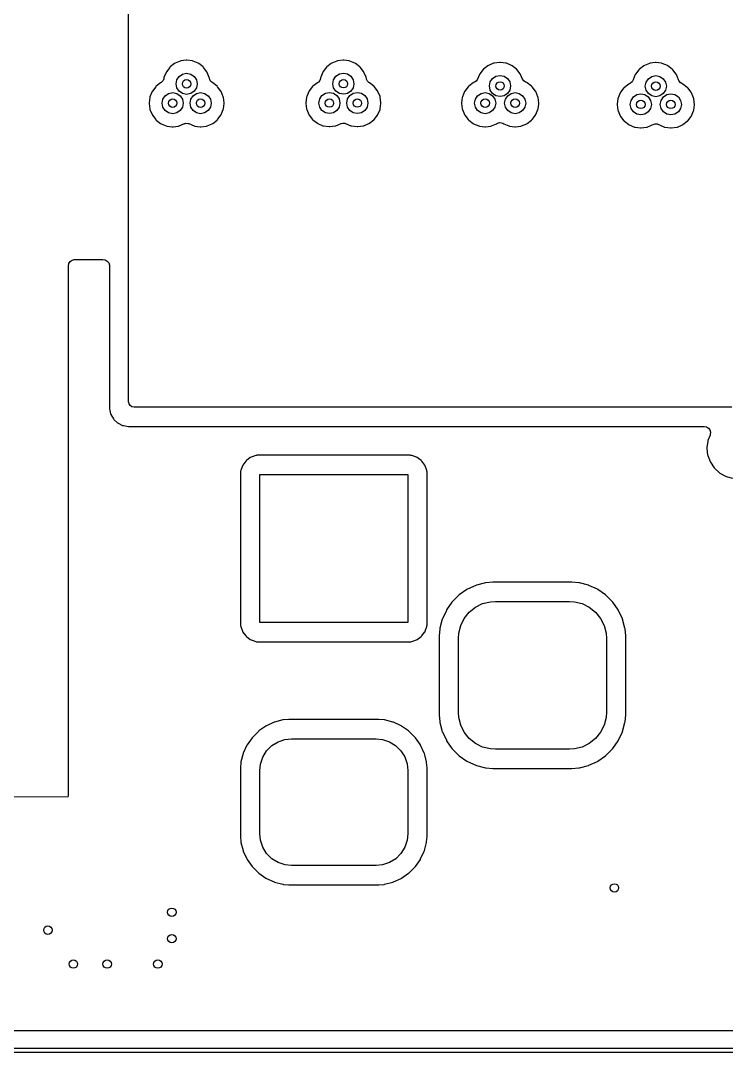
# Model space of a CAD drawing. Extents: x 0 to 4.25, y -4.33 to 0.
# Drawn here: x 2.937 to 3.594, y -4.333 to -3.372 of the extents above; entities that cross this region are included whole.
import ezdxf

# ---------------------------------------------------------------- set-up
doc = ezdxf.new("R2010")
doc.units = 0
doc.header["$MEASUREMENT"] = 0
doc.layers.add('BLACK', color=7, linetype='CONTINUOUS')

msp = doc.modelspace()

# ---------------------------------------------------------------- linework, layer by layer
at = {"layer": 'BLACK', "linetype": 'CONTINUOUS'}
for p, q in [((3.03732, -3.72673), (3.03732, -3.04648)), ((3.08063, -3.41136), (3.08008, -3.41168)), ((3.08534, -3.40941), (3.08063, -3.41136)), ((3.08596, -3.40924), (3.08534, -3.40941)), ((3.09102, -3.40858), (3.08596, -3.40924)), ((3.09166, -3.40858), (3.09102, -3.40858)), ((3.09672, -3.40924), (3.09166, -3.40858)), ((3.09733, -3.40941), (3.09672, -3.40924)), ((3.10205, -3.41136), (3.09733, -3.40941)), ((3.1026, -3.41168), (3.10205, -3.41136)), ((3.22663, -3.41126), (3.22608, -3.41157)), ((3.23134, -3.4093), (3.22663, -3.41126)), ((3.23196, -3.40914), (3.23134, -3.4093)), ((3.23702, -3.40847), (3.23196, -3.40914)), ((3.23766, -3.40847), (3.23702, -3.40847)), ((3.24272, -3.40914), (3.23766, -3.40847)), ((3.24333, -3.4093), (3.24272, -3.40914)), ((3.24805, -3.41126), (3.24333, -3.4093)), ((3.2486, -3.41157), (3.24805, -3.41126)), ((3.37723, -3.41141), (3.37252, -3.41336)), ((3.37785, -3.41124), (3.37723, -3.41141)), ((3.3829, -3.41058), (3.37785, -3.41124)), ((3.38354, -3.41058), (3.3829, -3.41058)), ((3.3886, -3.41124), (3.38354, -3.41058)), ((3.38922, -3.41141), (3.3886, -3.41124)), ((3.39393, -3.41336), (3.38922, -3.41141)), ((3.52299, -3.4114), (3.52237, -3.41156)), ((3.52804, -3.41073), (3.52299, -3.4114)), ((3.52868, -3.41073), (3.52804, -3.41073)), ((3.53374, -3.4114), (3.52868, -3.41073)), ((3.53436, -3.41156), (3.53374, -3.4114)), ((3.07215, -3.41984), (3.0702, -3.42455)), ((3.07247, -3.41928), (3.07215, -3.41984)), ((3.07558, -3.41524), (3.07247, -3.41928)), ((3.07603, -3.41478), (3.07558, -3.41524)), ((3.08008, -3.41168), (3.07603, -3.41478)), ((3.08757, -3.42145), (3.09134, -3.4207)), ((3.09134, -3.4207), (3.09511, -3.42145)), ((3.10665, -3.41478), (3.1026, -3.41168)), ((3.1071, -3.41524), (3.10665, -3.41478)), ((3.1102, -3.41928), (3.1071, -3.41524)), ((3.11052, -3.41984), (3.1102, -3.41928)), ((3.11248, -3.42455), (3.11052, -3.41984)), ((3.21815, -3.41973), (3.2162, -3.42445)), ((3.21847, -3.41918), (3.21815, -3.41973)), ((3.22158, -3.41513), (3.21847, -3.41918)), ((3.22203, -3.41468), (3.22158, -3.41513)), ((3.22608, -3.41157), (3.22203, -3.41468)), ((3.23357, -3.42135), (3.23734, -3.4206)), ((3.23734, -3.4206), (3.24111, -3.42135)), ((3.25265, -3.41468), (3.2486, -3.41157)), ((3.2531, -3.41513), (3.25265, -3.41468)), ((3.2562, -3.41918), (3.2531, -3.41513)), ((3.25652, -3.41973), (3.2562, -3.41918)), ((3.25848, -3.42445), (3.25652, -3.41973)), ((3.36746, -3.41724), (3.36436, -3.42128)), ((3.36792, -3.41678), (3.36746, -3.41724)), ((3.37196, -3.41368), (3.36792, -3.41678)), ((3.37252, -3.41336), (3.37196, -3.41368)), ((3.39449, -3.41368), (3.39393, -3.41336)), ((3.39853, -3.41678), (3.39449, -3.41368)), ((3.39899, -3.41724), (3.39853, -3.41678)), ((3.40209, -3.42128), (3.39899, -3.41724)), ((3.5126, -3.41739), (3.5095, -3.42144)), ((3.51305, -3.41694), (3.5126, -3.41739)), ((3.5171, -3.41383), (3.51305, -3.41694)), ((3.51765, -3.41351), (3.5171, -3.41383)), ((3.52237, -3.41156), (3.51765, -3.41351)), ((3.53907, -3.41351), (3.53436, -3.41156)), ((3.53962, -3.41383), (3.53907, -3.41351)), ((3.54367, -3.41694), (3.53962, -3.41383)), ((3.54412, -3.41739), (3.54367, -3.41694)), ((3.54723, -3.42144), (3.54412, -3.41739)), ((3.06708, -3.42968), (3.06303, -3.43278)), ((3.0675, -3.42944), (3.06708, -3.42968)), ((3.06804, -3.42907), (3.0675, -3.42944)), ((3.06933, -3.4276), (3.06804, -3.42907)), ((3.06996, -3.42576), (3.06933, -3.4276)), ((3.07004, -3.42517), (3.06996, -3.42576)), ((3.0702, -3.42455), (3.07004, -3.42517)), ((3.0815, -3.43055), (3.08225, -3.42678)), ((3.08225, -3.43431), (3.0815, -3.43055)), ((3.08225, -3.42678), (3.08438, -3.42359)), ((3.08438, -3.42359), (3.08757, -3.42145)), ((3.09511, -3.42145), (3.0983, -3.42359)), ((3.0983, -3.42359), (3.10043, -3.42678)), ((3.10043, -3.42678), (3.10118, -3.43055)), ((3.10118, -3.43055), (3.10043, -3.43431)), ((3.11264, -3.42517), (3.11248, -3.42455)), ((3.11272, -3.42576), (3.11264, -3.42517)), ((3.11285, -3.4264), (3.11272, -3.42576)), ((3.11371, -3.42815), (3.11285, -3.4264)), ((3.11518, -3.42944), (3.11371, -3.42815)), ((3.1156, -3.42968), (3.11518, -3.42944)), ((3.11965, -3.43278), (3.1156, -3.42968)), ((3.21308, -3.42958), (3.20903, -3.43268)), ((3.2135, -3.42933), (3.21308, -3.42958)), ((3.21404, -3.42897), (3.2135, -3.42933)), ((3.21533, -3.4275), (3.21404, -3.42897)), ((3.21596, -3.42565), (3.21533, -3.4275)), ((3.21604, -3.42506), (3.21596, -3.42565)), ((3.2162, -3.42445), (3.21604, -3.42506)), ((3.2275, -3.43044), (3.22825, -3.42667)), ((3.22825, -3.43421), (3.2275, -3.43044)), ((3.22825, -3.42667), (3.23038, -3.42348)), ((3.23038, -3.42348), (3.23357, -3.42135)), ((3.24111, -3.42135), (3.2443, -3.42348)), ((3.2443, -3.42348), (3.24643, -3.42667)), ((3.24643, -3.42667), (3.24718, -3.43044)), ((3.24718, -3.43044), (3.24643, -3.43421)), ((3.25864, -3.42506), (3.25848, -3.42445)), ((3.25872, -3.42565), (3.25864, -3.42506)), ((3.25885, -3.42629), (3.25872, -3.42565)), ((3.25971, -3.42804), (3.25885, -3.42629)), ((3.26118, -3.42933), (3.25971, -3.42804)), ((3.2616, -3.42958), (3.26118, -3.42933)), ((3.26565, -3.43268), (3.2616, -3.42958)), ((3.35808, -3.42968), (3.35403, -3.43278)), ((3.35863, -3.42936), (3.35808, -3.42968)), ((3.35948, -3.42901), (3.35863, -3.42936)), ((3.36111, -3.42792), (3.35948, -3.42901)), ((3.36219, -3.4263), (3.36111, -3.42792)), ((3.36404, -3.42184), (3.36219, -3.4263)), ((3.36436, -3.42128), (3.36404, -3.42184)), ((3.37338, -3.43255), (3.37413, -3.42878)), ((3.37413, -3.42878), (3.37626, -3.42559)), ((3.37626, -3.42559), (3.37946, -3.42345)), ((3.37946, -3.42345), (3.38322, -3.4227)), ((3.38322, -3.4227), (3.38699, -3.42345)), ((3.38699, -3.42345), (3.39018, -3.42559)), ((3.39018, -3.42559), (3.39232, -3.42878)), ((3.39232, -3.42878), (3.39307, -3.43255)), ((3.40241, -3.42184), (3.40209, -3.42128)), ((3.40421, -3.42619), (3.40241, -3.42184)), ((3.4053, -3.42781), (3.40421, -3.42619)), ((3.40692, -3.42889), (3.4053, -3.42781)), ((3.40805, -3.42936), (3.40692, -3.42889)), ((3.4086, -3.42968), (3.40805, -3.42936)), ((3.41265, -3.43278), (3.4086, -3.42968)), ((3.50365, -3.43052), (3.5031, -3.43083)), ((3.50424, -3.43027), (3.50365, -3.43052)), ((3.50483, -3.42998), (3.50424, -3.43027)), ((3.5063, -3.4287), (3.50483, -3.42998)), ((3.50716, -3.42695), (3.5063, -3.4287)), ((3.50722, -3.42671), (3.50716, -3.42695)), ((3.50918, -3.42199), (3.50722, -3.42671)), ((3.5095, -3.42144), (3.50918, -3.42199)), ((3.51852, -3.4327), (3.51927, -3.42893)), ((3.51927, -3.42893), (3.5214, -3.42574)), ((3.5214, -3.42574), (3.5246, -3.42361)), ((3.5246, -3.42361), (3.52836, -3.42286)), ((3.52836, -3.42286), (3.53213, -3.42361)), ((3.53213, -3.42361), (3.53532, -3.42574)), ((3.53532, -3.42574), (3.53746, -3.42893)), ((3.53746, -3.42893), (3.5382, -3.4327)), ((3.54755, -3.42199), (3.54723, -3.42144)), ((3.5495, -3.42671), (3.54755, -3.42199)), ((3.54956, -3.42695), (3.5495, -3.42671)), ((3.54977, -3.42756), (3.54956, -3.42695)), ((3.55086, -3.42919), (3.54977, -3.42756)), ((3.55248, -3.43027), (3.55086, -3.42919)), ((3.55307, -3.43052), (3.55248, -3.43027)), ((3.55362, -3.43083), (3.55307, -3.43052)), ((3.05915, -3.43784), (3.0572, -3.44255)), ((3.05947, -3.43728), (3.05915, -3.43784)), ((3.06258, -3.43324), (3.05947, -3.43728)), ((3.06303, -3.43278), (3.06258, -3.43324)), ((3.07138, -3.44159), (3.07457, -3.43945)), ((3.07457, -3.43945), (3.07834, -3.4387)), ((3.07834, -3.4387), (3.08211, -3.43945)), ((3.08211, -3.43945), (3.0853, -3.44159)), ((3.08438, -3.43751), (3.08225, -3.43431)), ((3.08757, -3.43964), (3.08438, -3.43751)), ((3.09134, -3.44039), (3.08757, -3.43964)), ((3.09511, -3.43964), (3.09134, -3.44039)), ((3.0983, -3.43751), (3.09511, -3.43964)), ((3.09738, -3.44159), (3.10057, -3.43945)), ((3.10043, -3.43431), (3.0983, -3.43751)), ((3.10057, -3.43945), (3.10434, -3.4387)), ((3.10434, -3.4387), (3.10811, -3.43945)), ((3.10811, -3.43945), (3.1113, -3.44159)), ((3.1201, -3.43324), (3.11965, -3.43278)), ((3.1232, -3.43728), (3.1201, -3.43324)), ((3.12352, -3.43784), (3.1232, -3.43728)), ((3.12548, -3.44255), (3.12352, -3.43784)), ((3.20515, -3.43773), (3.2032, -3.44245)), ((3.20547, -3.43718), (3.20515, -3.43773)), ((3.20858, -3.43313), (3.20547, -3.43718)), ((3.20903, -3.43268), (3.20858, -3.43313)), ((3.21738, -3.44148), (3.22057, -3.43935)), ((3.22057, -3.43935), (3.22434, -3.4386)), ((3.22434, -3.4386), (3.22811, -3.43935)), ((3.22811, -3.43935), (3.2313, -3.44148)), ((3.23038, -3.4374), (3.22825, -3.43421)), ((3.23357, -3.43953), (3.23038, -3.4374)), ((3.23734, -3.44028), (3.23357, -3.43953)), ((3.24111, -3.43953), (3.23734, -3.44028)), ((3.2443, -3.4374), (3.24111, -3.43953)), ((3.24338, -3.44148), (3.24657, -3.43935)), ((3.24643, -3.43421), (3.2443, -3.4374)), ((3.24657, -3.43935), (3.25034, -3.4386)), ((3.25034, -3.4386), (3.25411, -3.43935)), ((3.25411, -3.43935), (3.2573, -3.44148)), ((3.2661, -3.43313), (3.26565, -3.43268)), ((3.2692, -3.43718), (3.2661, -3.43313)), ((3.26952, -3.43773), (3.2692, -3.43718)), ((3.27148, -3.44245), (3.26952, -3.43773)), ((3.35015, -3.43784), (3.3482, -3.44255)), ((3.35047, -3.43728), (3.35015, -3.43784)), ((3.35358, -3.43324), (3.35047, -3.43728)), ((3.35403, -3.43278), (3.35358, -3.43324)), ((3.36238, -3.44159), (3.36557, -3.43945)), ((3.36557, -3.43945), (3.36934, -3.4387)), ((3.36934, -3.4387), (3.37311, -3.43945)), ((3.37311, -3.43945), (3.3763, -3.44159)), ((3.37413, -3.43631), (3.37338, -3.43255)), ((3.37626, -3.43951), (3.37413, -3.43631)), ((3.37946, -3.44164), (3.37626, -3.43951)), ((3.39018, -3.43951), (3.38699, -3.44164)), ((3.39232, -3.43631), (3.39018, -3.43951)), ((3.39038, -3.44159), (3.39357, -3.43945)), ((3.39307, -3.43255), (3.39232, -3.43631)), ((3.39357, -3.43945), (3.39734, -3.4387)), ((3.39734, -3.4387), (3.40111, -3.43945)), ((3.40111, -3.43945), (3.4043, -3.44159)), ((3.4131, -3.43324), (3.41265, -3.43278)), ((3.4162, -3.43728), (3.4131, -3.43324)), ((3.41652, -3.43784), (3.4162, -3.43728)), ((3.41848, -3.44255), (3.41652, -3.43784)), ((3.49518, -3.43899), (3.49322, -3.44371)), ((3.4955, -3.43844), (3.49518, -3.43899)), ((3.4986, -3.43439), (3.4955, -3.43844)), ((3.49905, -3.43394), (3.4986, -3.43439)), ((3.5031, -3.43083), (3.49905, -3.43394)), ((3.5106, -3.44061), (3.51436, -3.43986)), ((3.51436, -3.43986), (3.51813, -3.44061)), ((3.51927, -3.43647), (3.51852, -3.4327)), ((3.5214, -3.43966), (3.51927, -3.43647)), ((3.5246, -3.44179), (3.5214, -3.43966)), ((3.53532, -3.43966), (3.53213, -3.44179)), ((3.53746, -3.43647), (3.53532, -3.43966)), ((3.5382, -3.4327), (3.53746, -3.43647)), ((3.5386, -3.44061), (3.54236, -3.43986)), ((3.54236, -3.43986), (3.54613, -3.44061)), ((3.55767, -3.43394), (3.55362, -3.43083)), ((3.55812, -3.43439), (3.55767, -3.43394)), ((3.56123, -3.43844), (3.55812, -3.43439)), ((3.56155, -3.43899), (3.56123, -3.43844)), ((3.5635, -3.44371), (3.56155, -3.43899)), ((3.05704, -3.44317), (3.05637, -3.44823)), ((3.05637, -3.44823), (3.05637, -3.44887)), ((3.05637, -3.44887), (3.05704, -3.45392)), ((3.0572, -3.44255), (3.05704, -3.44317)), ((3.0685, -3.44855), (3.06925, -3.44478)), ((3.06925, -3.45231), (3.0685, -3.44855)), ((3.06925, -3.44478), (3.07138, -3.44159)), ((3.0853, -3.44159), (3.08743, -3.44478)), ((3.08743, -3.44478), (3.08818, -3.44855)), ((3.08818, -3.44855), (3.08743, -3.45231)), ((3.0945, -3.44855), (3.09525, -3.44478)), ((3.09525, -3.45231), (3.0945, -3.44855)), ((3.09525, -3.44478), (3.09738, -3.44159)), ((3.1113, -3.44159), (3.11343, -3.44478)), ((3.11343, -3.44478), (3.11418, -3.44855)), ((3.11418, -3.44855), (3.11343, -3.45231)), ((3.12564, -3.44317), (3.12548, -3.44255)), ((3.12629, -3.44812), (3.12564, -3.44317)), ((3.12564, -3.45392), (3.12631, -3.44887)), ((3.12631, -3.44823), (3.12629, -3.44812)), ((3.12631, -3.44887), (3.12631, -3.44823)), ((3.20304, -3.44306), (3.20237, -3.44812)), ((3.20237, -3.44812), (3.20237, -3.44876)), ((3.20237, -3.44876), (3.20304, -3.45382)), ((3.2032, -3.44245), (3.20304, -3.44306)), ((3.2145, -3.44844), (3.21525, -3.44467)), ((3.21525, -3.45221), (3.2145, -3.44844)), ((3.21525, -3.44467), (3.21738, -3.44148)), ((3.2313, -3.44148), (3.23343, -3.44467)), ((3.23343, -3.44467), (3.23418, -3.44844)), ((3.23418, -3.44844), (3.23343, -3.45221)), ((3.2405, -3.44844), (3.24125, -3.44467)), ((3.24125, -3.45221), (3.2405, -3.44844)), ((3.24125, -3.44467), (3.24338, -3.44148)), ((3.2573, -3.44148), (3.25943, -3.44467)), ((3.25943, -3.44467), (3.26018, -3.44844)), ((3.26018, -3.44844), (3.25943, -3.45221)), ((3.27164, -3.44306), (3.27148, -3.44245)), ((3.27231, -3.44812), (3.27164, -3.44306)), ((3.27164, -3.45382), (3.27231, -3.44876)), ((3.27231, -3.44876), (3.27231, -3.44812)), ((3.34804, -3.44317), (3.34737, -3.44823)), ((3.34737, -3.44823), (3.34737, -3.44887)), ((3.34737, -3.44887), (3.34804, -3.45392)), ((3.3482, -3.44255), (3.34804, -3.44317)), ((3.3595, -3.44855), (3.36025, -3.44478)), ((3.36025, -3.45231), (3.3595, -3.44855)), ((3.36025, -3.44478), (3.36238, -3.44159)), ((3.3763, -3.44159), (3.37843, -3.44478)), ((3.37843, -3.44478), (3.37918, -3.44855)), ((3.37918, -3.44855), (3.37843, -3.45231)), ((3.38322, -3.44239), (3.37946, -3.44164)), ((3.38699, -3.44164), (3.38322, -3.44239)), ((3.3875, -3.44855), (3.38825, -3.44478)), ((3.38825, -3.45231), (3.3875, -3.44855)), ((3.38825, -3.44478), (3.39038, -3.44159)), ((3.4043, -3.44159), (3.40643, -3.44478)), ((3.40643, -3.44478), (3.40718, -3.44855)), ((3.40718, -3.44855), (3.40643, -3.45231)), ((3.41864, -3.44317), (3.41848, -3.44255)), ((3.41931, -3.44823), (3.41864, -3.44317)), ((3.41864, -3.45392), (3.41924, -3.44938)), ((3.41924, -3.44938), (3.41931, -3.44887)), ((3.41931, -3.44887), (3.41931, -3.44823)), ((3.49306, -3.44432), (3.49239, -3.44938)), ((3.49239, -3.44938), (3.49239, -3.45002)), ((3.49322, -3.44371), (3.49306, -3.44432)), ((3.50452, -3.4497), (3.50527, -3.44593)), ((3.50527, -3.45347), (3.50452, -3.4497)), ((3.50527, -3.44593), (3.5074, -3.44274)), ((3.5074, -3.44274), (3.5106, -3.44061)), ((3.51813, -3.44061), (3.52132, -3.44274)), ((3.52132, -3.44274), (3.52346, -3.44593)), ((3.52346, -3.44593), (3.5242, -3.4497)), ((3.5242, -3.4497), (3.52346, -3.45347)), ((3.52836, -3.44254), (3.5246, -3.44179)), ((3.53213, -3.44179), (3.52836, -3.44254)), ((3.53252, -3.4497), (3.53327, -3.44593)), ((3.53327, -3.45347), (3.53252, -3.4497)), ((3.53327, -3.44593), (3.5354, -3.44274)), ((3.5354, -3.44274), (3.5386, -3.44061)), ((3.54613, -3.44061), (3.54932, -3.44274)), ((3.54932, -3.44274), (3.55146, -3.44593)), ((3.55146, -3.44593), (3.5522, -3.4497)), ((3.5522, -3.4497), (3.55146, -3.45347)), ((3.56367, -3.44432), (3.5635, -3.44371)), ((3.56411, -3.44771), (3.56367, -3.44432)), ((3.56415, -3.44804), (3.56411, -3.44771)), ((3.56433, -3.44938), (3.56415, -3.44804)), ((3.56433, -3.45002), (3.56433, -3.44938)), ((3.05704, -3.45392), (3.0572, -3.45454)), ((3.0572, -3.45454), (3.05915, -3.45925)), ((3.05915, -3.45925), (3.05947, -3.45981)), ((3.07138, -3.45551), (3.06925, -3.45231)), ((3.07457, -3.45764), (3.07138, -3.45551)), ((3.07834, -3.45839), (3.07457, -3.45764)), ((3.08211, -3.45764), (3.07834, -3.45839)), ((3.0853, -3.45551), (3.08211, -3.45764)), ((3.08743, -3.45231), (3.0853, -3.45551)), ((3.09738, -3.45551), (3.09525, -3.45231)), ((3.10057, -3.45764), (3.09738, -3.45551)), ((3.10434, -3.45839), (3.10057, -3.45764)), ((3.10811, -3.45764), (3.10434, -3.45839)), ((3.1113, -3.45551), (3.10811, -3.45764)), ((3.11343, -3.45231), (3.1113, -3.45551)), ((3.1232, -3.45981), (3.12352, -3.45925)), ((3.12352, -3.45925), (3.12548, -3.45454)), ((3.12548, -3.45454), (3.12564, -3.45392)), ((3.20304, -3.45382), (3.2032, -3.45444)), ((3.2032, -3.45444), (3.20515, -3.45915)), ((3.20515, -3.45915), (3.20547, -3.4597)), ((3.21738, -3.4554), (3.21525, -3.45221)), ((3.22057, -3.45753), (3.21738, -3.4554)), ((3.22434, -3.45828), (3.22057, -3.45753)), ((3.22811, -3.45753), (3.22434, -3.45828)), ((3.2313, -3.4554), (3.22811, -3.45753)), ((3.23343, -3.45221), (3.2313, -3.4554)), ((3.24338, -3.4554), (3.24125, -3.45221)), ((3.24657, -3.45753), (3.24338, -3.4554)), ((3.25034, -3.45828), (3.24657, -3.45753)), ((3.25411, -3.45753), (3.25034, -3.45828)), ((3.2573, -3.4554), (3.25411, -3.45753)), ((3.25943, -3.45221), (3.2573, -3.4554)), ((3.2692, -3.4597), (3.26952, -3.45915)), ((3.26952, -3.45915), (3.27148, -3.45444)), ((3.27148, -3.45444), (3.27164, -3.45382)), ((3.34804, -3.45392), (3.3482, -3.45454)), ((3.3482, -3.45454), (3.35015, -3.45925)), ((3.35015, -3.45925), (3.35047, -3.45981)), ((3.36238, -3.45551), (3.36025, -3.45231)), ((3.36557, -3.45764), (3.36238, -3.45551)), ((3.36934, -3.45839), (3.36557, -3.45764)), ((3.37311, -3.45764), (3.36934, -3.45839)), ((3.3763, -3.45551), (3.37311, -3.45764)), ((3.37843, -3.45231), (3.3763, -3.45551)), ((3.39038, -3.45551), (3.38825, -3.45231)), ((3.39357, -3.45764), (3.39038, -3.45551)), ((3.39734, -3.45839), (3.39357, -3.45764)), ((3.40111, -3.45764), (3.39734, -3.45839)), ((3.4043, -3.45551), (3.40111, -3.45764)), ((3.40643, -3.45231), (3.4043, -3.45551)), ((3.4162, -3.45981), (3.41652, -3.45925)), ((3.41652, -3.45925), (3.41848, -3.45454)), ((3.41848, -3.45454), (3.41864, -3.45392)), ((3.49239, -3.45002), (3.49306, -3.45508)), ((3.49306, -3.45508), (3.49322, -3.4557)), ((3.49322, -3.4557), (3.49518, -3.46041)), ((3.5074, -3.45666), (3.50527, -3.45347)), ((3.5106, -3.45879), (3.5074, -3.45666)), ((3.51436, -3.45954), (3.5106, -3.45879)), ((3.51813, -3.45879), (3.51436, -3.45954)), ((3.52132, -3.45666), (3.51813, -3.45879)), ((3.52346, -3.45347), (3.52132, -3.45666)), ((3.5354, -3.45666), (3.53327, -3.45347)), ((3.5386, -3.45879), (3.5354, -3.45666)), ((3.54236, -3.45954), (3.5386, -3.45879)), ((3.54613, -3.45879), (3.54236, -3.45954)), ((3.54932, -3.45666), (3.54613, -3.45879)), ((3.55146, -3.45347), (3.54932, -3.45666)), ((3.56155, -3.46041), (3.5635, -3.4557)), ((3.5635, -3.4557), (3.56367, -3.45508)), ((3.56367, -3.45508), (3.56433, -3.45002)), ((3.05947, -3.45981), (3.06258, -3.46385)), ((3.06258, -3.46385), (3.06303, -3.46431)), ((3.06303, -3.46431), (3.06708, -3.46741)), ((3.06708, -3.46741), (3.06763, -3.46773)), ((3.06763, -3.46773), (3.07234, -3.46968)), ((3.08433, -3.46968), (3.08935, -3.46761)), ((3.08935, -3.46761), (3.08938, -3.46767)), ((3.08938, -3.46767), (3.09069, -3.46722)), ((3.09069, -3.46722), (3.09263, -3.46735)), ((3.09263, -3.46735), (3.09332, -3.46763)), ((3.09332, -3.46763), (3.09333, -3.46761)), ((3.09333, -3.46761), (3.09834, -3.46968)), ((3.11033, -3.46968), (3.11505, -3.46773)), ((3.11505, -3.46773), (3.1156, -3.46741)), ((3.1156, -3.46741), (3.11965, -3.46431)), ((3.11965, -3.46431), (3.1201, -3.46385)), ((3.1201, -3.46385), (3.1232, -3.45981)), ((3.20547, -3.4597), (3.20858, -3.46375)), ((3.20858, -3.46375), (3.20903, -3.4642)), ((3.20903, -3.4642), (3.21308, -3.46731)), ((3.21308, -3.46731), (3.21363, -3.46763)), ((3.21363, -3.46763), (3.21834, -3.46958)), ((3.23033, -3.46958), (3.23535, -3.4675)), ((3.23535, -3.4675), (3.23538, -3.46756)), ((3.23538, -3.46756), (3.23669, -3.46712)), ((3.23669, -3.46712), (3.23863, -3.46725)), ((3.23863, -3.46725), (3.23932, -3.46753)), ((3.23932, -3.46753), (3.23933, -3.4675)), ((3.23933, -3.4675), (3.24434, -3.46958)), ((3.25633, -3.46958), (3.26105, -3.46763)), ((3.26105, -3.46763), (3.2616, -3.46731)), ((3.2616, -3.46731), (3.26565, -3.4642)), ((3.26565, -3.4642), (3.2661, -3.46375)), ((3.2661, -3.46375), (3.2692, -3.4597)), ((3.35047, -3.45981), (3.35358, -3.46385)), ((3.35358, -3.46385), (3.35403, -3.46431)), ((3.35403, -3.46431), (3.35808, -3.46741)), ((3.35808, -3.46741), (3.35863, -3.46773)), ((3.35863, -3.46773), (3.36334, -3.46968)), ((3.37533, -3.46968), (3.38005, -3.46773)), ((3.38005, -3.46773), (3.38084, -3.46727)), ((3.38084, -3.46727), (3.38269, -3.46665)), ((3.38269, -3.46665), (3.38463, -3.46677)), ((3.38463, -3.46677), (3.38584, -3.46727)), ((3.38584, -3.46727), (3.38663, -3.46773)), ((3.38663, -3.46773), (3.39134, -3.46968)), ((3.40333, -3.46968), (3.40805, -3.46773)), ((3.40805, -3.46773), (3.4086, -3.46741)), ((3.4086, -3.46741), (3.41265, -3.46431)), ((3.41265, -3.46431), (3.4131, -3.46385)), ((3.4131, -3.46385), (3.4162, -3.45981)), ((3.49518, -3.46041), (3.4955, -3.46096)), ((3.4955, -3.46096), (3.4986, -3.46501)), ((3.4986, -3.46501), (3.49905, -3.46546)), ((3.49905, -3.46546), (3.5031, -3.46857)), ((3.5031, -3.46857), (3.50365, -3.46889)), ((3.50365, -3.46889), (3.50837, -3.47084)), ((3.52036, -3.47084), (3.52507, -3.46889)), ((3.52507, -3.46889), (3.52586, -3.46843)), ((3.52586, -3.46843), (3.52771, -3.4678)), ((3.52771, -3.4678), (3.52966, -3.46793)), ((3.52966, -3.46793), (3.53086, -3.46843)), ((3.53086, -3.46843), (3.53165, -3.46889)), ((3.53165, -3.46889), (3.53637, -3.47084)), ((3.54836, -3.47084), (3.55307, -3.46889)), ((3.55307, -3.46889), (3.55362, -3.46857)), ((3.55362, -3.46857), (3.55767, -3.46546)), ((3.55767, -3.46546), (3.55812, -3.46501)), ((3.55812, -3.46501), (3.56123, -3.46096)), ((3.56123, -3.46096), (3.56155, -3.46041)), ((3.07234, -3.46968), (3.07296, -3.46985)), ((3.07296, -3.46985), (3.07802, -3.47051)), ((3.07802, -3.47051), (3.07866, -3.47051)), ((3.07866, -3.47051), (3.08372, -3.46985)), ((3.08372, -3.46985), (3.08433, -3.46968)), ((3.09834, -3.46968), (3.09896, -3.46985)), ((3.09896, -3.46985), (3.10402, -3.47051)), ((3.10402, -3.47051), (3.10466, -3.47051)), ((3.10466, -3.47051), (3.10972, -3.46985)), ((3.10972, -3.46985), (3.11033, -3.46968)), ((3.21834, -3.46958), (3.21896, -3.46974)), ((3.21896, -3.46974), (3.22402, -3.47041)), ((3.22402, -3.47041), (3.22466, -3.47041)), ((3.22466, -3.47041), (3.22972, -3.46974)), ((3.22972, -3.46974), (3.23033, -3.46958)), ((3.24434, -3.46958), (3.24496, -3.46974)), ((3.24496, -3.46974), (3.25002, -3.47041)), ((3.25002, -3.47041), (3.25066, -3.47041)), ((3.25066, -3.47041), (3.25572, -3.46974)), ((3.25572, -3.46974), (3.25633, -3.46958)), ((3.36334, -3.46968), (3.36396, -3.46985)), ((3.36396, -3.46985), (3.36902, -3.47051)), ((3.36902, -3.47051), (3.36966, -3.47051)), ((3.36966, -3.47051), (3.37472, -3.46985)), ((3.37472, -3.46985), (3.37533, -3.46968)), ((3.39134, -3.46968), (3.39196, -3.46985)), ((3.39196, -3.46985), (3.39702, -3.47051)), ((3.39702, -3.47051), (3.39766, -3.47051)), ((3.39766, -3.47051), (3.40272, -3.46985)), ((3.40272, -3.46985), (3.40333, -3.46968)), ((3.50837, -3.47084), (3.50899, -3.471)), ((3.50899, -3.471), (3.51404, -3.47167)), ((3.51404, -3.47167), (3.51468, -3.47167)), ((3.51468, -3.47167), (3.51974, -3.471)), ((3.51974, -3.471), (3.52036, -3.47084)), ((3.53637, -3.47084), (3.53699, -3.471)), ((3.53699, -3.471), (3.54204, -3.47167)), ((3.54204, -3.47167), (3.54268, -3.47167)), ((3.54268, -3.47167), (3.54774, -3.471)), ((3.54774, -3.471), (3.54836, -3.47084)), ((2.98458, -3.59468), (2.9867, -3.59408)), ((2.9867, -3.59408), (2.98726, -3.59405)), ((2.98726, -3.59405), (3.0134, -3.59405)), ((3.0134, -3.59405), (3.01557, -3.59446)), ((2.98126, -3.60005), (2.98166, -3.59789)), ((2.98127, -3.79234), (2.98126, -3.60005)), ((2.98166, -3.59789), (2.98282, -3.59601)), ((2.98282, -3.59601), (2.98458, -3.59468)), ((3.01557, -3.59446), (3.01744, -3.59562)), ((3.01744, -3.59562), (3.01877, -3.59738)), ((3.01877, -3.59738), (3.01938, -3.5995)), ((3.01938, -3.5995), (3.0194, -3.60005)), ((3.0194, -3.60005), (3.0194, -3.73164)), ((3.0377, -3.72865), (3.03732, -3.72673)), ((3.03879, -3.73027), (3.0377, -3.72865)), ((3.0194, -3.73164), (3.0194, -3.73175)), ((3.0194, -3.73175), (3.01944, -3.73276)), ((3.01944, -3.73276), (3.01951, -3.7333)), ((3.01951, -3.7333), (3.02054, -3.73782)), ((3.02054, -3.73782), (3.02087, -3.73864)), ((3.04041, -3.73135), (3.03879, -3.73027)), ((3.04232, -3.73173), (3.04041, -3.73135)), ((3.59897, -3.73173), (3.04232, -3.73173)), ((3.02087, -3.73864), (3.0231, -3.74251)), ((3.0231, -3.74251), (3.02365, -3.74319)), ((3.02365, -3.74319), (3.02692, -3.74623)), ((3.02692, -3.74623), (3.02764, -3.74672)), ((3.02764, -3.74672), (3.03167, -3.74866)), ((3.03167, -3.74866), (3.03251, -3.74892)), ((3.03251, -3.74892), (3.03715, -3.74962)), ((3.03715, -3.74962), (3.03759, -3.74965)), ((3.03759, -3.74965), (3.57326, -3.74965)), ((3.57326, -3.74965), (3.57542, -3.75006)), ((3.57542, -3.75006), (3.5773, -3.75122)), ((3.5773, -3.75122), (3.57863, -3.75298)), ((3.57863, -3.75298), (3.57923, -3.7551)), ((3.57903, -3.7573), (3.57885, -3.75783)), ((3.57923, -3.7551), (3.57903, -3.7573)), ((3.57674, -3.76346), (3.57596, -3.76943)), ((3.57692, -3.76278), (3.57674, -3.76346)), ((3.57885, -3.75783), (3.57692, -3.76278)), ((3.1564, -3.77659), (3.1557, -3.77675)), ((3.15716, -3.77652), (3.1564, -3.77659)), ((3.15744, -3.77651), (3.15716, -3.77652)), ((3.29926, -3.77651), (3.15744, -3.77651)), ((3.29953, -3.77652), (3.29926, -3.77651)), ((3.30029, -3.77659), (3.29953, -3.77652)), ((3.30099, -3.77675), (3.30029, -3.77659)), ((3.57596, -3.76943), (3.57595, -3.77014)), ((3.57595, -3.77014), (3.57661, -3.77612)), ((3.57661, -3.77612), (3.57677, -3.77681)), ((3.14364, -3.78562), (3.14323, -3.7864)), ((3.14633, -3.78199), (3.14364, -3.78562)), ((3.14695, -3.78137), (3.14633, -3.78199)), ((3.15058, -3.77868), (3.14695, -3.78137)), ((3.15136, -3.77827), (3.15058, -3.77868)), ((3.1557, -3.77675), (3.15136, -3.77827)), ((3.30534, -3.77827), (3.30099, -3.77675)), ((3.30611, -3.77868), (3.30534, -3.77827)), ((3.30975, -3.78137), (3.30611, -3.77868)), ((3.31036, -3.78199), (3.30975, -3.78137)), ((3.31305, -3.78562), (3.31036, -3.78199)), ((3.31346, -3.7864), (3.31305, -3.78562)), ((3.57677, -3.77681), (3.57884, -3.78247)), ((3.57884, -3.78247), (3.57916, -3.7831)), ((3.57916, -3.7831), (3.58252, -3.7881)), ((2.98127, -3.79248), (2.98127, -3.79234)), ((2.98129, -4.06772), (2.98127, -3.79248)), ((3.14148, -3.7922), (3.14147, -3.79248)), ((3.14147, -3.79248), (3.14147, -3.9343)), ((3.14155, -3.79144), (3.14148, -3.7922)), ((3.14171, -3.79074), (3.14155, -3.79144)), ((3.14323, -3.7864), (3.14171, -3.79074)), ((3.15945, -3.93228), (3.15945, -3.79449)), ((3.15945, -3.79449), (3.29724, -3.79449)), ((3.29724, -3.79449), (3.29724, -3.93228)), ((3.31499, -3.79074), (3.31346, -3.7864)), ((3.31514, -3.79144), (3.31499, -3.79074)), ((3.31521, -3.7922), (3.31514, -3.79144)), ((3.31522, -3.79248), (3.31521, -3.7922)), ((3.31522, -3.86463), (3.31522, -3.79248)), ((3.58252, -3.7881), (3.58298, -3.78863)), ((3.58298, -3.78863), (3.58744, -3.79268)), ((3.58744, -3.79268), (3.58802, -3.79309)), ((3.58802, -3.79309), (3.59331, -3.79597)), ((3.59331, -3.79597), (3.59396, -3.79623)), ((3.59396, -3.79623), (3.59979, -3.79776)), ((3.31522, -3.9343), (3.31522, -3.86463)), ((3.35241, -3.90162), (3.34532, -3.90658)), ((3.35286, -3.90136), (3.35241, -3.90162)), ((3.3607, -3.8977), (3.35286, -3.90136)), ((3.36119, -3.89752), (3.3607, -3.8977)), ((3.36955, -3.89528), (3.36119, -3.89752)), ((3.37006, -3.89519), (3.36955, -3.89528)), ((3.37652, -3.89463), (3.37006, -3.89519)), ((3.37678, -3.89462), (3.37652, -3.89463)), ((3.44999, -3.89462), (3.37678, -3.89462)), ((3.45025, -3.89463), (3.44999, -3.89462)), ((3.45672, -3.89519), (3.45025, -3.89463)), ((3.45722, -3.89528), (3.45672, -3.89519)), ((3.46559, -3.89752), (3.45722, -3.89528)), ((3.46607, -3.8977), (3.46559, -3.89752)), ((3.47391, -3.90136), (3.46607, -3.8977)), ((3.47436, -3.90162), (3.47391, -3.90136)), ((3.48145, -3.90658), (3.47436, -3.90162)), ((3.34492, -3.90691), (3.3388, -3.91304)), ((3.34532, -3.90658), (3.34492, -3.90691)), ((3.48185, -3.90691), (3.48145, -3.90658)), ((3.48797, -3.91303), (3.48185, -3.90691)), ((3.33351, -3.92052), (3.33325, -3.92097)), ((3.33847, -3.91343), (3.33351, -3.92052)), ((3.3388, -3.91304), (3.33847, -3.91343)), ((3.35458, -3.92269), (3.36038, -3.91803)), ((3.36038, -3.91803), (3.36704, -3.91472)), ((3.36704, -3.91472), (3.37426, -3.91292)), ((3.37426, -3.91292), (3.37894, -3.9126)), ((3.37894, -3.9126), (3.44783, -3.9126)), ((3.44783, -3.9126), (3.45251, -3.91292)), ((3.45251, -3.91292), (3.45973, -3.91472)), ((3.45973, -3.91472), (3.46639, -3.91803)), ((3.46639, -3.91803), (3.47219, -3.92269)), ((3.4883, -3.91343), (3.48797, -3.91303)), ((3.49326, -3.92052), (3.4883, -3.91343)), ((3.49352, -3.92097), (3.49326, -3.92052)), ((3.32941, -3.9293), (3.32717, -3.93766)), ((3.32959, -3.92881), (3.32941, -3.9293)), ((3.33325, -3.92097), (3.32959, -3.92881)), ((3.34661, -3.93515), (3.34992, -3.92849)), ((3.34992, -3.92849), (3.35458, -3.92269)), ((3.47219, -3.92269), (3.47686, -3.92849)), ((3.47686, -3.92849), (3.48016, -3.93515)), ((3.49718, -3.92881), (3.49352, -3.92097)), ((3.49736, -3.9293), (3.49718, -3.92881)), ((3.4996, -3.93766), (3.49736, -3.9293)), ((3.14147, -3.9343), (3.14148, -3.93457)), ((3.14148, -3.93457), (3.14155, -3.93533)), ((3.14155, -3.93533), (3.14171, -3.93603)), ((3.14171, -3.93603), (3.14323, -3.94037)), ((3.29724, -3.93228), (3.15945, -3.93228)), ((3.31346, -3.94037), (3.31499, -3.93603)), ((3.31499, -3.93603), (3.31514, -3.93533)), ((3.31514, -3.93533), (3.31521, -3.93457)), ((3.31521, -3.93457), (3.31522, -3.9343)), ((3.32708, -3.93817), (3.32652, -3.94463)), ((3.32717, -3.93766), (3.32708, -3.93817)), ((3.34481, -3.94237), (3.34661, -3.93515)), ((3.48016, -3.93515), (3.48196, -3.94237)), ((3.49969, -3.93817), (3.4996, -3.93766)), ((3.50025, -3.94463), (3.49969, -3.93817)), ((3.14323, -3.94037), (3.14364, -3.94115)), ((3.14364, -3.94115), (3.14633, -3.94479)), ((3.14633, -3.94479), (3.14695, -3.9454)), ((3.14695, -3.9454), (3.15058, -3.94809)), ((3.15058, -3.94809), (3.15136, -3.9485)), ((3.15136, -3.9485), (3.1557, -3.95003)), ((3.30099, -3.95003), (3.30534, -3.9485)), ((3.30534, -3.9485), (3.30611, -3.94809)), ((3.30611, -3.94809), (3.30975, -3.9454)), ((3.30975, -3.9454), (3.31036, -3.94479)), ((3.31036, -3.94479), (3.31302, -3.94119)), ((3.31302, -3.94119), (3.31305, -3.94115)), ((3.31305, -3.94115), (3.31346, -3.94037)), ((3.32652, -3.94463), (3.32651, -3.94489)), ((3.32651, -3.94489), (3.32651, -4.0181)), ((3.34449, -3.94705), (3.34481, -3.94237)), ((3.34449, -4.01594), (3.34449, -3.94705)), ((3.48196, -3.94237), (3.48228, -3.94705)), ((3.48228, -3.94705), (3.48228, -4.01594)), ((3.50026, -3.94489), (3.50025, -3.94463)), ((3.50026, -4.00375), (3.50026, -3.94489)), ((3.1557, -3.95003), (3.1564, -3.95018)), ((3.1564, -3.95018), (3.15716, -3.95025)), ((3.15716, -3.95025), (3.15744, -3.95026)), ((3.15744, -3.95026), (3.29926, -3.95026)), ((3.29926, -3.95026), (3.29953, -3.95025)), ((3.29953, -3.95025), (3.30029, -3.95018)), ((3.30029, -3.95018), (3.30099, -3.95003)), ((3.50026, -4.01811), (3.50026, -4.00375)), ((3.34481, -4.02062), (3.34449, -4.01594)), ((3.48228, -4.01594), (3.48196, -4.02062)), ((3.17281, -4.02522), (3.16558, -4.02854)), ((3.17331, -4.02505), (3.17281, -4.02522)), ((3.18102, -4.02307), (3.17331, -4.02505)), ((3.18152, -4.02299), (3.18102, -4.02307)), ((3.18649, -4.02258), (3.18152, -4.02299)), ((3.18674, -4.02257), (3.18649, -4.02258)), ((3.26996, -4.02257), (3.18674, -4.02257)), ((3.2702, -4.02258), (3.26996, -4.02257)), ((3.27517, -4.02299), (3.2702, -4.02258)), ((3.27567, -4.02307), (3.27517, -4.02299)), ((3.28338, -4.02505), (3.27567, -4.02307)), ((3.28388, -4.02522), (3.28338, -4.02505)), ((3.29111, -4.02854), (3.28388, -4.02522)), ((3.32651, -4.0181), (3.32652, -4.01836)), ((3.32652, -4.01836), (3.32708, -4.02483)), ((3.32708, -4.02483), (3.32717, -4.02533)), ((3.32717, -4.02533), (3.32941, -4.0337)), ((3.34661, -4.02784), (3.34481, -4.02062)), ((3.48196, -4.02062), (3.48016, -4.02784)), ((3.49736, -4.0337), (3.4996, -4.02533)), ((3.4996, -4.02533), (3.49969, -4.02483)), ((3.49969, -4.02483), (3.50025, -4.01836)), ((3.50025, -4.01836), (3.50026, -4.01811)), ((3.15819, -4.03367), (3.15257, -4.0393)), ((3.1586, -4.03333), (3.15819, -4.03367)), ((3.16513, -4.0288), (3.1586, -4.03333)), ((3.16558, -4.02854), (3.16513, -4.0288)), ((3.29157, -4.0288), (3.29111, -4.02854)), ((3.2981, -4.03333), (3.29157, -4.0288)), ((3.2985, -4.03367), (3.2981, -4.03333)), ((3.30412, -4.0393), (3.2985, -4.03367)), ((3.32941, -4.0337), (3.32959, -4.03418)), ((3.32959, -4.03418), (3.33325, -4.04203)), ((3.34992, -4.0345), (3.34661, -4.02784)), ((3.35458, -4.0403), (3.34992, -4.0345)), ((3.47686, -4.0345), (3.47219, -4.0403)), ((3.48016, -4.02784), (3.47686, -4.0345)), ((3.49352, -4.04203), (3.49718, -4.03418)), ((3.49718, -4.03418), (3.49736, -4.0337)), ((3.15223, -4.0397), (3.14769, -4.04623)), ((3.15257, -4.0393), (3.15223, -4.0397)), ((3.17064, -4.04694), (3.17645, -4.04334)), ((3.17645, -4.04334), (3.18294, -4.04118)), ((3.18294, -4.04118), (3.18898, -4.04055)), ((3.18898, -4.04055), (3.26772, -4.04055)), ((3.26772, -4.04055), (3.2737, -4.04116)), ((3.2737, -4.04116), (3.2802, -4.04332)), ((3.2802, -4.04332), (3.28602, -4.04691)), ((3.30446, -4.0397), (3.30412, -4.0393)), ((3.309, -4.04623), (3.30446, -4.0397)), ((3.33325, -4.04203), (3.33351, -4.04247)), ((3.33351, -4.04247), (3.33847, -4.04956)), ((3.36038, -4.04497), (3.35458, -4.0403)), ((3.36704, -4.04827), (3.36038, -4.04497)), ((3.46639, -4.04497), (3.45973, -4.04827)), ((3.47219, -4.0403), (3.46639, -4.04497)), ((3.4883, -4.04956), (3.49326, -4.04247)), ((3.49326, -4.04247), (3.49352, -4.04203)), ((3.14395, -4.05441), (3.14197, -4.06213)), ((3.14412, -4.05392), (3.14395, -4.05441)), ((3.14743, -4.04669), (3.14412, -4.05392)), ((3.14769, -4.04623), (3.14743, -4.04669)), ((3.16222, -4.0576), (3.1658, -4.05178)), ((3.1658, -4.05178), (3.17064, -4.04694)), ((3.28602, -4.04691), (3.29086, -4.05174)), ((3.29086, -4.05174), (3.29446, -4.05755)), ((3.30926, -4.04669), (3.309, -4.04623)), ((3.31257, -4.05392), (3.30926, -4.04669)), ((3.31275, -4.05441), (3.31257, -4.05392)), ((3.31473, -4.06213), (3.31275, -4.05441)), ((3.33847, -4.04956), (3.3388, -4.04996)), ((3.3388, -4.04996), (3.34492, -4.05608)), ((3.37426, -4.05007), (3.36704, -4.04827)), ((3.37894, -4.05039), (3.37426, -4.05007)), ((3.44783, -4.05039), (3.37894, -4.05039)), ((3.45251, -4.05007), (3.44783, -4.05039)), ((3.45973, -4.04827), (3.45251, -4.05007)), ((3.48185, -4.05608), (3.48797, -4.04996)), ((3.48797, -4.04996), (3.4883, -4.04956)), ((3.14188, -4.06262), (3.14148, -4.0676)), ((3.14197, -4.06213), (3.14188, -4.06262)), ((3.15945, -4.07008), (3.16006, -4.06409)), ((3.16006, -4.06409), (3.16222, -4.0576)), ((3.29446, -4.05755), (3.29662, -4.06404)), ((3.29662, -4.06404), (3.29724, -4.07008)), ((3.31481, -4.06262), (3.31473, -4.06213)), ((3.31521, -4.0676), (3.31481, -4.06262)), ((3.34492, -4.05608), (3.34532, -4.05641)), ((3.34532, -4.05641), (3.35241, -4.06137)), ((3.35241, -4.06137), (3.35286, -4.06163)), ((3.35286, -4.06163), (3.3607, -4.06529)), ((3.46607, -4.06529), (3.47392, -4.06163)), ((3.47392, -4.06163), (3.47436, -4.06138)), ((3.47436, -4.06138), (3.48145, -4.05641)), ((3.48145, -4.05641), (3.48185, -4.05608)), ((2.98129, -4.06784), (2.98129, -4.06772)), ((2.98129, -4.09373), (2.98129, -4.06784)), ((3.14148, -4.0676), (3.14147, -4.06784)), ((3.14147, -4.06784), (3.14147, -4.13137)), ((3.15945, -4.12913), (3.15945, -4.07008)), ((3.29724, -4.07008), (3.29724, -4.12913)), ((3.31522, -4.06784), (3.31521, -4.0676)), ((3.31522, -4.13137), (3.31522, -4.06784)), ((3.3607, -4.06529), (3.36119, -4.06547)), ((3.36119, -4.06547), (3.36955, -4.06771)), ((3.36955, -4.06771), (3.37006, -4.0678)), ((3.37006, -4.0678), (3.37652, -4.06836)), ((3.37652, -4.06836), (3.37678, -4.06837)), ((3.37678, -4.06837), (3.44999, -4.06837)), ((3.44999, -4.06837), (3.45025, -4.06836)), ((3.45025, -4.06836), (3.45672, -4.0678)), ((3.45672, -4.0678), (3.45722, -4.06771)), ((3.45722, -4.06771), (3.46559, -4.06547)), ((3.46559, -4.06547), (3.46607, -4.06529)), ((2.98113, -4.09432), (2.98129, -4.09373)), ((2.63141, -4.09491), (2.98054, -4.09448)), ((2.98054, -4.09448), (2.98113, -4.09432)), ((3.14147, -4.13137), (3.14148, -4.13162)), ((3.14148, -4.13162), (3.14188, -4.13659)), ((3.16007, -4.13517), (3.15945, -4.12913)), ((3.29724, -4.12913), (3.29663, -4.13512)), ((3.31481, -4.13659), (3.31521, -4.13162)), ((3.31521, -4.13162), (3.31522, -4.13137)), ((3.14188, -4.13659), (3.14197, -4.13709)), ((3.14197, -4.13709), (3.14395, -4.1448)), ((3.16224, -4.14166), (3.16007, -4.13517)), ((3.16584, -4.14747), (3.16224, -4.14166)), ((3.29448, -4.14161), (3.29089, -4.14743)), ((3.29663, -4.13512), (3.29448, -4.14161)), ((3.31275, -4.1448), (3.31473, -4.13709)), ((3.31473, -4.13709), (3.31481, -4.13659)), ((3.14395, -4.1448), (3.14412, -4.1453)), ((3.14412, -4.1453), (3.14743, -4.15253)), ((3.17068, -4.15231), (3.16584, -4.14747)), ((3.29089, -4.14743), (3.28606, -4.15227)), ((3.30926, -4.15253), (3.31257, -4.1453)), ((3.31257, -4.1453), (3.31275, -4.1448)), ((3.14743, -4.15253), (3.14769, -4.15298)), ((3.14769, -4.15298), (3.15223, -4.15951)), ((3.15223, -4.15951), (3.15257, -4.15992)), ((3.15257, -4.15992), (3.15819, -4.16554)), ((3.1765, -4.15589), (3.17068, -4.15231)), ((3.18299, -4.15805), (3.1765, -4.15589)), ((3.18898, -4.15866), (3.18299, -4.15805)), ((3.26772, -4.15866), (3.18898, -4.15866)), ((3.27375, -4.15804), (3.26772, -4.15866)), ((3.28024, -4.15587), (3.27375, -4.15804)), ((3.28606, -4.15227), (3.28024, -4.15587)), ((3.2985, -4.16554), (3.30412, -4.15992)), ((3.30412, -4.15992), (3.30446, -4.15951)), ((3.30446, -4.15951), (3.309, -4.15298)), ((3.309, -4.15298), (3.30926, -4.15253)), ((3.15819, -4.16554), (3.1586, -4.16588)), ((3.1586, -4.16588), (3.16513, -4.17042)), ((3.16513, -4.17042), (3.16558, -4.17068)), ((3.16558, -4.17068), (3.17281, -4.17399)), ((3.28388, -4.17399), (3.29111, -4.17068)), ((3.29111, -4.17068), (3.29157, -4.17042)), ((3.29157, -4.17042), (3.2981, -4.16588)), ((3.2981, -4.16588), (3.2985, -4.16554)), ((3.17281, -4.17399), (3.17331, -4.17416)), ((3.17331, -4.17416), (3.18102, -4.17614)), ((3.18102, -4.17614), (3.18152, -4.17623)), ((3.18152, -4.17623), (3.18649, -4.17663)), ((3.18649, -4.17663), (3.18674, -4.17664)), ((3.18674, -4.17664), (3.26996, -4.17664)), ((3.26996, -4.17664), (3.2702, -4.17663)), ((3.2702, -4.17663), (3.27517, -4.17623)), ((3.27517, -4.17623), (3.27567, -4.17614)), ((3.27567, -4.17614), (3.28338, -4.17416)), ((3.28338, -4.17416), (3.28388, -4.17399)), ((4.02474, -4.31275), (1.84567, -4.31275)), ((4.25197, -4.33268), (0, -4.33268)), ((0.001969, -4.32874), (4.25, -4.32874))]:
    msp.add_line(p, q, dxfattribs=at)
at = {"layer": 'BLACK'}
for centre in [(3.09134, -3.43055), (3.23734, -3.43044), (3.38322, -3.43255), (3.52836, -3.4327), (3.07834, -3.44855), (3.10434, -3.44855), (3.22434, -3.44844), (3.25034, -3.44844), (3.36934, -3.44855), (3.39734, -3.44855), (3.51436, -3.4497), (3.54236, -3.4497), (3.48976, -4.17953), (3.07756, -4.20217), (2.9622, -4.2189), (3.07756, -4.22677), (2.98583, -4.25039), (3.01732, -4.25039), (3.06457, -4.25039)]:
    msp.add_circle(centre, 0.003937, dxfattribs=at)

doc.saveas('drawing.dxf')
